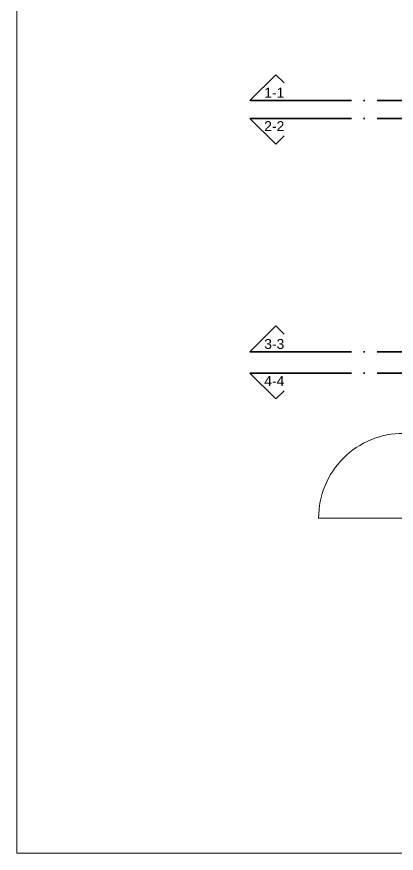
# Model space of a CAD drawing. Header units: centimetres. Extents: x -26724 to 60145, y -23645 to 6771.
# Drawn here: x 1533 to 1981, y 4039 to 5027 of the extents above; entities that cross this region are included whole.
import ezdxf

# ---------------------------------------------------------------- set-up
doc = ezdxf.new("R2010")
doc.units = ezdxf.units.CM
doc.linetypes.add('ACAD_ISO04W100', pattern=[30, 24, -3, 0, -3])
doc.layers.add('2.IZGLED', color=7, linetype='Continuous', lineweight=13)
doc.layers.add('3.IZGLED 2', color=7, linetype='Continuous', lineweight=9, true_color=0x4a4a4a)
doc.layers.add('IZGLED 2', color=253, linetype='Continuous', lineweight=9, true_color=0x828282)
doc.styles.add('0.15', font='arial.ttf', dxfattribs={"height": 0.15})

msp = doc.modelspace()

# ---------------------------------------------------------------- linework, layer by layer
at = {"layer": '2.IZGLED'}
msp.add_lwpolyline([(1532.84, 4039.02), (1532.84, 5524.02), (3632.84, 5524.02), (3632.84, 4039.02), (1532.84, 4039.02)], dxfattribs=at)
at = {"layer": '3.IZGLED 2', "ltscale": 12}
msp.add_line((1989.27, 4434.96), (1889.27, 4434.96), dxfattribs=at)
msp.add_arc((1989.27, 4434.96), 100, 89.99989, 180, dxfattribs=at)
at = {"layer": 'IZGLED 2', "color": 5, "lineweight": 35}
for p, q in [((1808.26, 4928.05), (1838.71, 4958.5)), ((1848.48, 4948.73), (1838.71, 4958.5)), ((1808.26, 4906.98), (1838.71, 4876.52)), ((1848.48, 4886.29), (1838.71, 4876.52)), ((1808.26, 4631.3), (1838.71, 4661.75)), ((1848.48, 4651.98), (1838.71, 4661.75)), ((1808.26, 4606.03), (1838.71, 4575.58)), ((1848.48, 4585.35), (1838.71, 4575.58))]:
    msp.add_line(p, q, dxfattribs=at)
at = {"layer": 'IZGLED 2', "color": 5, "linetype": 'ACAD_ISO04W100', "lineweight": 35, "ltscale": 5}
for p, q in [((1808.26, 4928.05), (2933.51, 4928.05)), ((1808.26, 4906.98), (2933.51, 4906.98)), ((1808.26, 4631.3), (2933.51, 4631.3)), ((1808.26, 4606.03), (2933.51, 4606.03))]:
    msp.add_line(p, q, dxfattribs=at)

# ---------------------------------------------------------------- texts
at = {"layer": 'IZGLED 2', "color": 5, "style": '0.15'}
for s, p in [('1-1', (1825.02, 4931.37)), ('2-2', (1825.02, 4891.87)), ('3-3', (1825.02, 4634.62)), ('4-4', (1825.02, 4590.92))]:
    msp.add_text(s, height=11.788, dxfattribs=at).set_placement(p)

doc.saveas('drawing.dxf')
